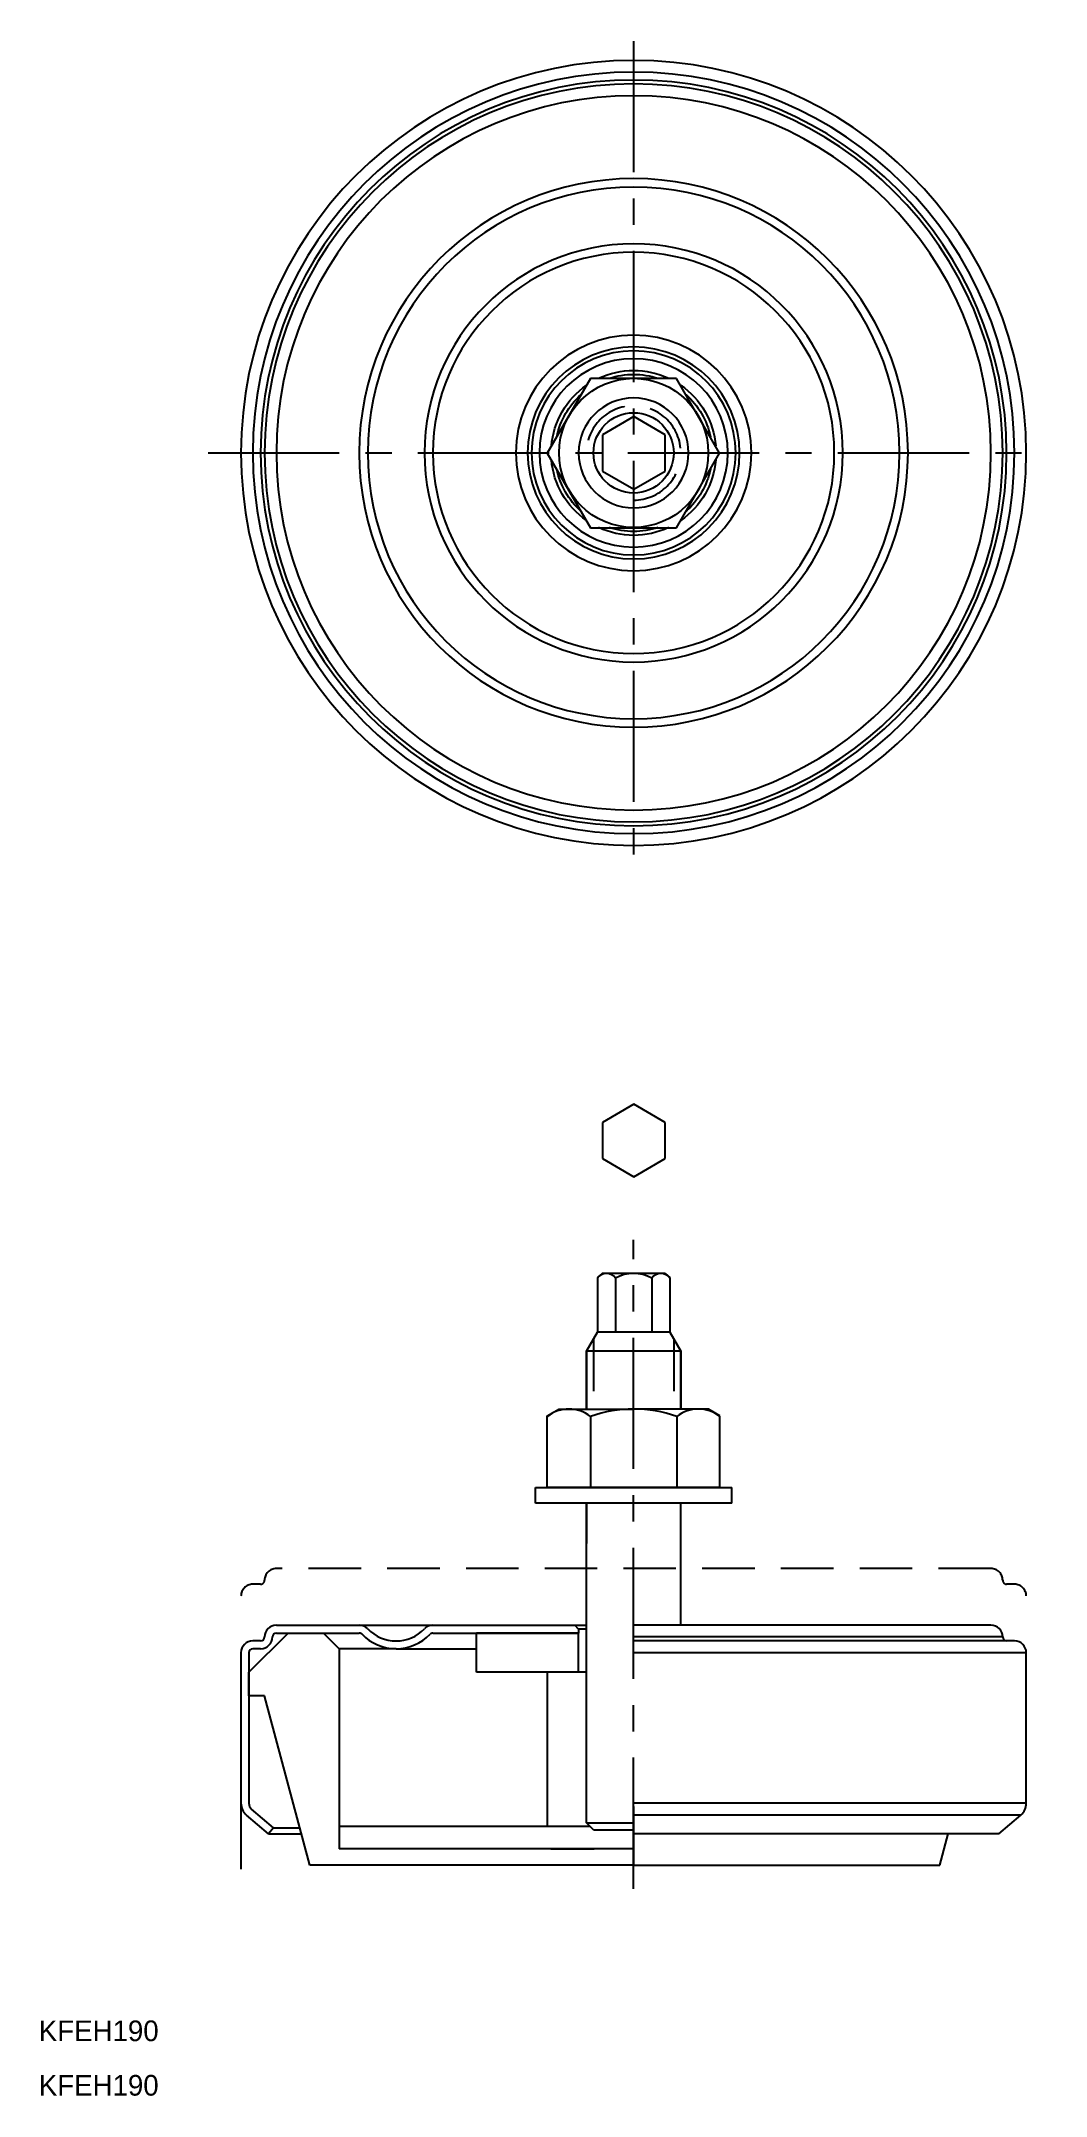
# Model space of a CAD drawing. Extents: x 1004 to 1247, y 1258 to 1755.
import ezdxf

# ---------------------------------------------------------------- set-up
doc = ezdxf.new("R2010")
doc.units = 0
doc.linetypes.add('CENTER', pattern=[50.8, 31.75, -6.35, 6.35, -6.35])
doc.linetypes.add('DASHED', pattern=[19.05, 12.7, -6.35])
doc.layers.get('0').update_dxf_attribs({"linetype": 'CONTINUOUS'})
doc.layers.add('CENTER', color=1, linetype='CENTER')
doc.styles.get("Standard").update_dxf_attribs({"font": 'txt', "oblique": 10})

msp = doc.modelspace()

# ---------------------------------------------------------------- linework, layer by layer
at = {"color": 7}
for p, q in [((1136.6, 1673.58), (1126.18, 1655.53)), ((1157.45, 1673.58), (1136.6, 1673.58)), ((1167.87, 1655.53), (1157.45, 1673.58)), ((1126.18, 1655.53), (1136.6, 1637.47)), ((1157.45, 1637.47), (1167.87, 1655.53)), ((1136.6, 1637.47), (1157.45, 1637.47))]:
    msp.add_line(p, q, dxfattribs=at)
for p, q in [((1147.11, 1664.35), (1139.51, 1659.96)), ((1154.71, 1659.96), (1147.11, 1664.35)), ((1139.51, 1659.96), (1139.51, 1651.18)), ((1154.71, 1651.18), (1154.71, 1659.96)), ((1139.51, 1651.18), (1147.11, 1646.8)), ((1147.11, 1646.8), (1154.71, 1651.18)), ((1147.11, 1497.94), (1139.51, 1493.55)), ((1154.71, 1493.55), (1147.11, 1497.94)), ((1139.51, 1493.55), (1139.51, 1484.77)), ((1154.71, 1484.77), (1154.71, 1493.55)), ((1139.51, 1484.77), (1147.11, 1480.38)), ((1147.11, 1480.38), (1154.71, 1484.77)), ((1139.47, 1457), (1138.29, 1456.01)), ((1138.29, 1456.01), (1138.29, 1442.75)), ((1154.67, 1457), (1139.47, 1457)), ((1142.68, 1455.82), (1142.68, 1442.75)), ((1151.46, 1455.82), (1151.46, 1442.75)), ((1154.67, 1457), (1155.84, 1456.01)), ((1155.84, 1456.01), (1155.84, 1442.75)), ((1135.67, 1438.2), (1138.29, 1442.75)), ((1155.84, 1442.75), (1138.29, 1442.75)), ((1155.84, 1442.75), (1158.47, 1438.2)), ((1135.67, 1438.2), (1135.67, 1424.17)), ((1158.47, 1438.2), (1135.67, 1438.2)), ((1135.67, 1424.17), (1135.67, 1438.2)), ((1158.47, 1438.2), (1158.47, 1424.17)), ((1158.47, 1424.17), (1158.47, 1438.2)), ((1126.19, 1422.55), (1128.98, 1424.17)), ((1126.19, 1405.17), (1126.19, 1422.55)), ((1128.98, 1424.17), (1147.07, 1424.17)), ((1136.63, 1422.38), (1136.63, 1405.17)), ((1165.15, 1424.17), (1147.07, 1424.17)), ((1157.51, 1422.38), (1157.51, 1405.17)), ((1167.95, 1422.55), (1165.15, 1424.17)), ((1167.95, 1405.17), (1167.95, 1422.55)), ((1123.32, 1401.37), (1123.32, 1405.17)), ((1123.32, 1405.17), (1170.82, 1405.17)), ((1167.95, 1405.17), (1126.19, 1405.17)), ((1126.19, 1405.17), (1147.07, 1405.17)), ((1167.95, 1405.17), (1147.07, 1405.17)), ((1170.82, 1401.37), (1170.82, 1405.17)), ((1170.82, 1401.37), (1123.32, 1401.37)), ((1135.67, 1400.99), (1135.67, 1401.37)), ((1135.67, 1324.03), (1135.67, 1400.99)), ((1158.47, 1371.85), (1158.47, 1401.37)), ((1158.47, 1371.85), (1158.47, 1400.99)), ((1147.07, 1313.74), (1221.17, 1313.74))]:
    msp.add_line(p, q)
at = {"color": 3, "linetype": 'DASHED'}
for p, q in [((1137.38, 1441.16), (1137.38, 1424.17)), ((1156.76, 1441.16), (1156.76, 1424.17)), ((1233.52, 1385.57), (1060.62, 1385.57)), ((1056.82, 1381.77), (1054.92, 1381.77)), ((1239.22, 1381.77), (1237.32, 1381.77))]:
    msp.add_line(p, q, dxfattribs=at)
at = {"color": 7, "linetype": 'CONTINUOUS'}
for p, q in [((1135.67, 1401.37), (1135.67, 1391.65)), ((1135.67, 1394.18), (1135.67, 1394.77)), ((1053.97, 1360.45), (1063.47, 1369.95)), ((1056.82, 1368.05), (1054.92, 1368.05)), ((1060.62, 1371.85), (1080.68, 1371.85)), ((1060.62, 1369.95), (1080.68, 1369.95)), ((1063.47, 1369.95), (1072.02, 1369.95)), ((1072.02, 1369.95), (1075.82, 1366.15)), ((1080.68, 1371.85), (1098.5, 1371.85)), ((1098.5, 1371.85), (1132.82, 1371.85)), ((1098.5, 1369.95), (1133.77, 1369.95)), ((1109.07, 1360.45), (1109.07, 1369.95)), ((1133.77, 1369.95), (1109.07, 1369.95)), ((1123.32, 1371.85), (1135.67, 1371.85)), ((1133.77, 1370.9), (1132.82, 1371.85)), ((1133.77, 1370.9), (1133.77, 1369.95)), ((1135.67, 1370.9), (1133.77, 1370.9)), ((1133.77, 1360.45), (1133.77, 1369.95)), ((1233.52, 1371.85), (1147.07, 1371.85)), ((1236.37, 1369), (1147.07, 1369)), ((1239.22, 1368.05), (1147.07, 1368.05)), ((1052.07, 1365.2), (1052.07, 1312.79)), ((1053.97, 1365.2), (1053.97, 1328.79)), ((1056.82, 1366.15), (1054.92, 1366.15)), ((1075.82, 1366.15), (1075.82, 1317.7)), ((1089.59, 1366.15), (1075.82, 1366.15)), ((1089.59, 1366.15), (1109.07, 1366.15)), ((1242.07, 1365.2), (1147.07, 1365.2)), ((1242.07, 1328.79), (1242.07, 1365.2)), ((1053.97, 1354.75), (1053.97, 1360.45)), ((1133.77, 1360.45), (1109.07, 1360.45)), ((1126.26, 1323.24), (1126.26, 1360.45)), ((1135.67, 1360.45), (1126.84, 1360.45)), ((1057.77, 1354.75), (1053.97, 1354.75)), ((1068.7, 1313.74), (1057.77, 1354.75)), ((1075.82, 1333.7), (1075.82, 1323.24)), ((1242.07, 1328.79), (1147.07, 1328.79)), ((1147.07, 1328), (1147.07, 1317.54)), ((1058.72, 1321.34), (1053.39, 1325.91)), ((1059.95, 1322.79), (1054.63, 1327.35)), ((1075.82, 1323.24), (1127, 1323.24)), ((1075.82, 1323.24), (1136.46, 1323.24)), ((1137.38, 1322.32), (1135.67, 1324.03)), ((1135.67, 1324.03), (1147.07, 1324.03)), ((1240.74, 1325.91), (1147.07, 1325.91)), ((1147.07, 1323.24), (1147.07, 1313.74)), ((1235.42, 1321.34), (1240.74, 1325.91)), ((1059.95, 1322.79), (1058.72, 1321.34)), ((1058.72, 1321.34), (1066.67, 1321.34)), ((1059.95, 1322.79), (1066.29, 1322.79)), ((1137.38, 1322.32), (1147.07, 1322.32)), ((1235.42, 1321.34), (1147.07, 1321.34)), ((1221.17, 1313.74), (1223.2, 1321.34)), ((1147.07, 1313.74), (1068.7, 1313.74)), ((1147.07, 1317.7), (1075.82, 1317.7)), ((1127, 1317.7), (1137.53, 1317.7))]:
    msp.add_line(p, q, dxfattribs=at)
at = {"color": 7, "linetype": 'CONTINUOUS', "extrusion": (0, 3.5e-15, -1)}
for radius in [95, 92.15, 90.25, 89.3, 86.45, 66.39, 64.33, 50.62, 48.56, 28.5, 25.65, 24.7, 22.8, 13.3]:
    msp.add_circle((-1147.07, 1655.57), radius, dxfattribs=at)
at = {"color": 7}
msp.add_circle((1147.07, 1655.57), 18.05, dxfattribs=at)
msp.add_circle((1147.07, 1655.57), 9.71)
at = {"color": 7, "linetype": 'CONTINUOUS', "extrusion": (-3.5e-15, 0, -1)}
for radius, start, end in [(19.95, 64.8162, 115.1838), (19.95, 4.8162, 55.1838), (19, 71.8408, 108.1592), (19.95, 124.8162, 175.1838), (19, 11.8408, 48.1592), (19, 131.8408, 168.1592), (19.95, 304.8162, 355.1838), (19, 311.8408, 348.1592), (19.95, 184.8162, 235.1838), (19, 191.8408, 228.1592), (19.95, 244.8162, 295.1838), (19, 251.8408, 288.1592)]:
    msp.add_arc((-1147.07, 1655.57), radius, start, end, dxfattribs=at)
at = {"color": 3, "linetype": 'DASHED'}
for centre, radius, start, end in [((1147.07, 1655.57), 11.42, 270, 180), ((1056.82, 1382.72), 0.95, 270, 0), ((1060.62, 1382.72), 2.85, 90, 180), ((1233.52, 1382.72), 2.85, 0, 90), ((1237.32, 1382.72), 0.95, 180, 270), ((1054.92, 1378.92), 2.85, 90, 180), ((1239.22, 1378.92), 2.85, 0, 90)]:
    msp.add_arc(centre, radius, start, end, dxfattribs=at)
for centre, radius, start, end in [((1140.49, 1454.36), 2.63, 33.6258, 146.3742), ((1147.07, 1448.22), 8.78, 60, 120), ((1153.65, 1454.36), 2.63, 33.6258, 146.3742), ((1131.41, 1415.67), 8.5, 52.1211, 127.8789), ((1147.07, 1392.85), 31.32, 90, 109.4712), ((1147.07, 1392.85), 31.32, 70.5288, 90), ((1162.73, 1415.67), 8.5, 52.1211, 127.8789)]:
    msp.add_arc(centre, radius, start, end)
at = {"color": 7, "linetype": 'CONTINUOUS'}
for centre, radius, start, end in [((1054.92, 1365.2), 2.85, 90, 180), ((1056.82, 1369), 2.85, 270, 0), ((1056.82, 1369), 0.95, 270, 0), ((1060.62, 1369), 2.85, 90, 180), ((1060.62, 1369), 0.95, 90, 180), ((1080.68, 1369), 2.85, 43.8131, 90), ((1080.68, 1369), 0.95, 43.8131, 90), ((1089.59, 1377.55), 11.4, 223.8131, 316.1869), ((1089.59, 1377.55), 9.5, 223.8131, 316.1869), ((1098.5, 1369), 2.85, 90, 136.1869), ((1098.5, 1369), 0.95, 90, 136.1869), ((1233.52, 1369), 2.85, 0, 90), ((1237.32, 1369), 0.95, 180, 270), ((1239.22, 1365.2), 2.85, 0, 90), ((1054.92, 1365.2), 0.95, 90, 180), ((1055.87, 1328.79), 3.8, 180, 229.3987), ((1055.87, 1328.79), 1.9, 180, 229.3987), ((1238.27, 1328.79), 3.8, 310.6013, 0)]:
    msp.add_arc(centre, radius, start, end, dxfattribs=at)
at = {"layer": 'CENTER', "color": 1, "linetype": 'CENTER'}
for p, q in [((1147.07, 1755.24), (1147.07, 1555.82)), ((1044.09, 1655.57), (1246.82, 1655.57)), ((1147.07, 1308.06), (1147.07, 1465.13))]:
    msp.add_line(p, q, dxfattribs=at)

# ---------------------------------------------------------------- texts
at = {"color": 7, "linetype": 'CONTINUOUS'}
for p in [(1003.16, 1271.18), (1003.16, 1258)]:
    msp.add_text('KFEH190', height=5, dxfattribs=at).set_placement(p)

doc.saveas('drawing.dxf')
